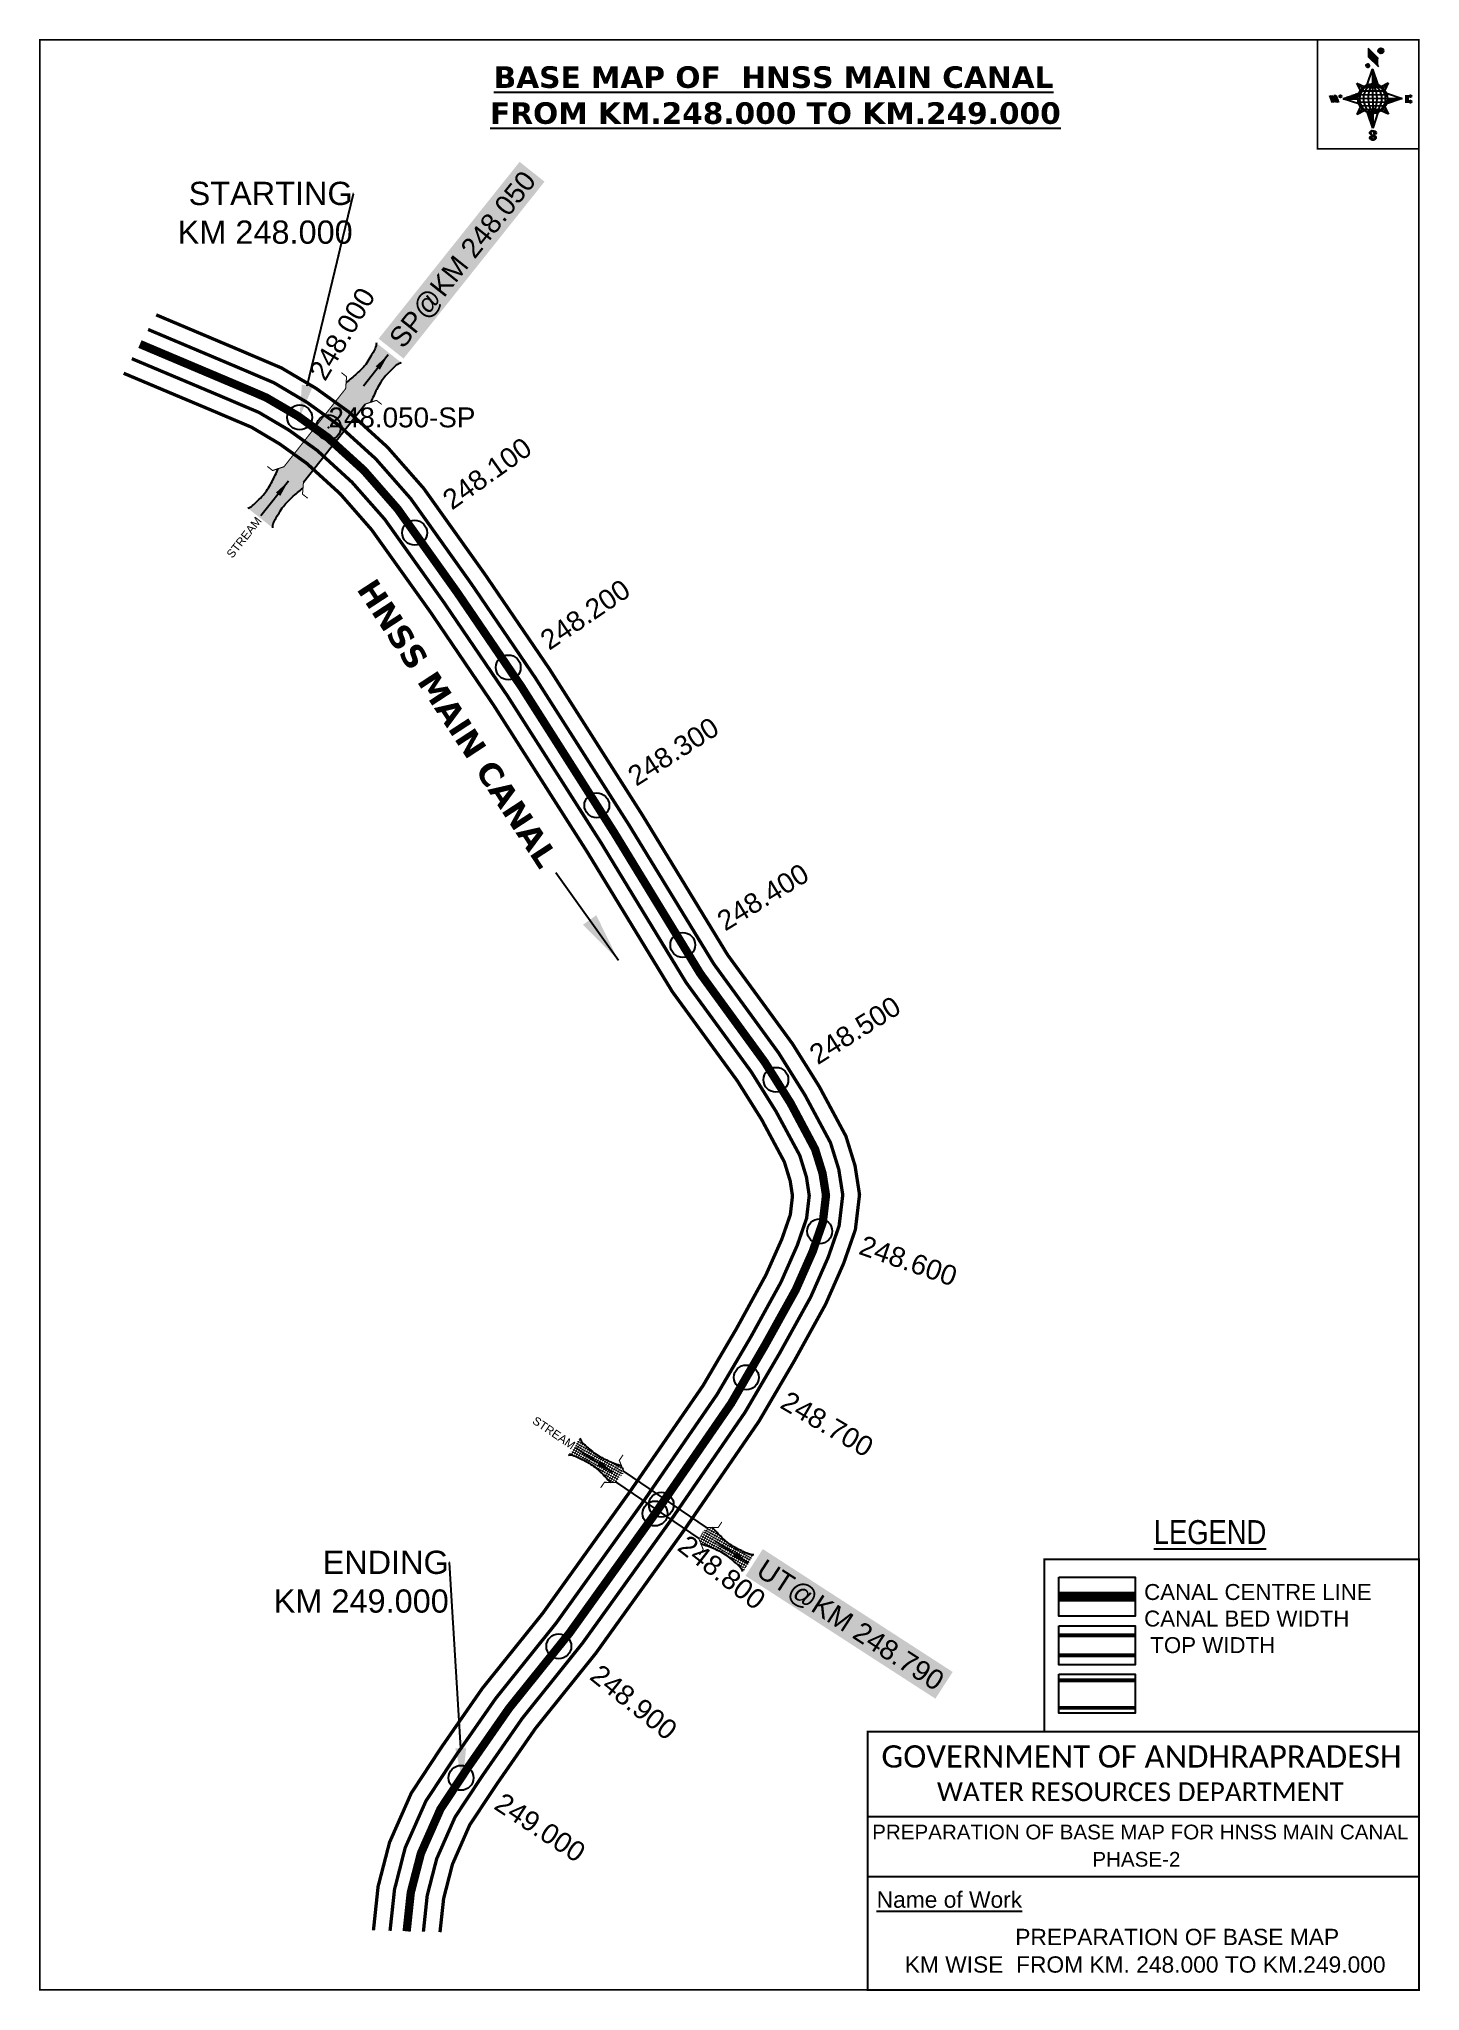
# Model space of a CAD drawing. Header units: inches. Extents: x 758781 to 759613, y 1616639 to 1617815.
import ezdxf
from ezdxf import colors
from ezdxf.entities.mleader import LeaderData, LeaderLine
from ezdxf.enums import TextEntityAlignment as Align
from ezdxf.math import Vec2, Vec3

# ---------------------------------------------------------------- set-up
doc = ezdxf.new("R2010")
doc.units = ezdxf.units.IN
doc.header["$LTSCALE"] = 15
doc.header["$MEASUREMENT"] = 0
doc.header["$PDMODE"] = 32
doc.header["$PDSIZE"] = 15
doc.linetypes.add('HIDDEN2', pattern=[0.1875, 0.125, -0.0625])
for name, color, linetype in [('AQUADUCT', 1, 'Continuous'), ('bord', 1, 'Continuous'), ('CANAL1', 7, 'Continuous'), ('CSMark', 72, 'Continuous'), ('DCBMS', 232, 'Continuous'), ('PAGE', 7, 'Continuous'), ('STRUCTURE', 5, 'Continuous'), ('TEXT', 6, 'Continuous')]:
    doc.layers.add(name, color=color, linetype=linetype)
doc.styles.add('ARIALN', font='ARIALN.TTF')
doc.styles.get("Standard").update_dxf_attribs({"font": 'arial.ttf'})
doc.dimstyles.get("Standard").update_dxf_attribs({"dimtxt": 20, "dimasz": 0.18, "dimexe": 0.18, "dimexo": 0.0625, "dimgap": 0.09, "dimtad": 0, "dimtih": 1, "dimtoh": 1, "dimdec": 4, "dimzin": 0, "dimdsep": 46, "dimtxsty": 'Standard', "dimcen": 0.09, "dimadec": 0, "dimazin": 0, "dimtfac": 1, "dimtdec": 4, "dimtofl": 0, "dimtmove": 0, "dimatfit": 3, "dimfxl": 1, "dimtolj": 1, "dimtzin": 0, "dimarcsym": 0})
pattern_1 = [(267.297113149, (-8720374.938, 50637915.138), (10.5367255337, -0.497431438), [])]
pattern_2 = [(357.297113149, (-8720374.938, 50637915.138), (0.497431438, 10.5367255337), [])]

# ---------------------------------------------------------------- blocks, each defined once
blk = doc.blocks.new('*X26')
at = {"color": 0, "linetype": 'Continuous'}
for p, q in [((6321.6, 240.5), (6322.3, 241.2)), ((6321.6, 240.3), (6322.3, 241)), ((6321.6, 240.1), (6322.3, 240.8)), ((6321.6, 239.9), (6322.4, 240.7)), ((6321.6, 239.8), (6322.4, 240.6)), ((6321.6, 239.6), (6322.5, 240.5)), ((6321.6, 239.4), (6322.5, 240.3)), ((6321.6, 239.2), (6322.6, 240.2)), ((6321.7, 239.1), (6322.6, 240.1)), ((6321.8, 240.8), (6322.4, 241.4)), ((6321.8, 239), (6322.7, 240)), ((6321.8, 239), (6322.8, 239.9)), ((6321.9, 238.9), (6322.9, 239.8)), ((6322, 238.8), (6323, 239.7)), ((6322.1, 241.3), (6322.4, 241.6)), ((6322.1, 238.7), (6323.1, 239.6)), ((6322.2, 238.6), (6323.1, 239.6)), ((6322.3, 238.5), (6323.2, 239.5)), ((6322.4, 238.5), (6323.3, 239.4)), ((6322.5, 238.4), (6323.4, 239.3)), ((6322.7, 238.4), (6323.6, 239.3)), ((6322.8, 238.3), (6323.7, 239.2)), ((6322.9, 238.3), (6323.8, 239.1)), ((6323.1, 238.2), (6323.9, 239.1)), ((6323.2, 238.2), (6324, 239)), ((6323.3, 238.2), (6324.2, 239)), ((6323.5, 238.1), (6324.3, 238.9)), ((6323.7, 238.1), (6324.4, 238.9)), ((6323.8, 238.1), (6324.6, 238.8)), ((6324.1, 238.2), (6324.7, 238.8)), ((6324.3, 238.3), (6324.9, 238.8)), ((6324.6, 238.3), (6325.1, 238.8)), ((6324.8, 238.4), (6325.2, 238.8)), ((6325.1, 238.5), (6325.4, 238.8)), ((6325.4, 238.6), (6325.6, 238.8))]:
    blk.add_line(p, q, dxfattribs=at)
blk = doc.blocks.new('*X25')
at = {"color": 0, "linetype": 'Continuous'}
for p, q in [((6324.4, 240.3), (6324.5, 240.4)), ((6324.6, 240.3), (6324.8, 240.5)), ((6324.7, 240.2), (6325, 240.5)), ((6324.8, 240.2), (6325.2, 240.6)), ((6325, 240.1), (6325.5, 240.6)), ((6325.1, 240.1), (6325.6, 240.6)), ((6325.2, 240), (6325.8, 240.6)), ((6325.3, 240), (6326, 240.6)), ((6325.4, 239.9), (6326.1, 240.6)), ((6325.5, 239.8), (6326.2, 240.5)), ((6325.6, 239.8), (6326.3, 240.5)), ((6325.7, 239.7), (6326.5, 240.4)), ((6325.9, 239.6), (6326.6, 240.3)), ((6326, 239.5), (6326.7, 240.3)), ((6326, 239.4), (6326.8, 240.2)), ((6326.1, 239.3), (6327, 240.2)), ((6326.2, 239.3), (6327.1, 240.1)), ((6326.3, 239.2), (6327.1, 240)), ((6326.4, 239.1), (6327.2, 239.9)), ((6326.5, 239), (6327.3, 239.8)), ((6326.5, 238.9), (6327.4, 239.7)), ((6326.6, 238.8), (6327.5, 239.6)), ((6326.7, 238.7), (6327.5, 239.5)), ((6326.8, 238.6), (6327.6, 239.4)), ((6326.8, 238.5), (6327.7, 239.3)), ((6326.8, 236.5), (6327.4, 237)), ((6326.9, 238.3), (6327.8, 239.2)), ((6326.9, 238.2), (6327.9, 239.1)), ((6326.9, 236.8), (6327.6, 237.4)), ((6327, 238.1), (6327.8, 239)), ((6327, 237.9), (6327.8, 238.8)), ((6327, 237.8), (6327.8, 238.6)), ((6327, 237.6), (6327.8, 238.4)), ((6327, 237.4), (6327.8, 238.2)), ((6327, 237.3), (6327.8, 238)), ((6327, 237.1), (6327.8, 237.9))]:
    blk.add_line(p, q, dxfattribs=at)
blk = doc.blocks.new('H')
at = {"layer": 'bord', "extrusion": (0.000427885, 0.004792, 0.999988)}
h = blk.add_hatch(dxfattribs=at)
h.set_pattern_fill('LINE', color=8, scale=84.387686, angle=-2.7029, style=0)
h.set_pattern_definition(pattern_2)
h.paths.add_polyline_path([(-492, 786, -0.090992), (-448, 775), (-486, 912)])
h = blk.add_hatch(dxfattribs=at)
h.set_pattern_fill('LINE', color=8, scale=84.387686, angle=-92.7029, style=0)
h.set_pattern_definition(pattern_1)
h.paths.add_polyline_path([(-625, 665, -0.090992), (-615, 710), (-751, 671)])
h = blk.add_hatch(dxfattribs=at)
h.set_pattern_fill('LINE', color=8, scale=84.387686, angle=-2.7029, style=0)
h.set_pattern_definition(pattern_2)
h.paths.add_polyline_path([(-504, 533, -0.090992), (-549, 543), (-510, 406)])
h = blk.add_hatch(dxfattribs=at)
h.set_pattern_fill('LINE', color=8, scale=84.387686, angle=-92.7029, style=0)
h.set_pattern_definition(pattern_1)
h.paths.add_polyline_path([(-246, 647), (-372, 653, -0.090992), (-382, 609)])
for p, q in [((-519, 1020, -1217), (-435, 927, -1216)), ((-516, 1087, -1217), (-432, 994, -1217)), ((-538, 774, -1216), (-487, 906, -1216)), ((-487, 906, -1216), (-493, 780, -1216)), ((-487, 906, -1216), (-448, 769, -1216)), ((-865, 701, -1215), (-847, 638, -1215)), ((-847, 700, -1215), (-829, 637, -1215)), ((-829, 699, -1215), (-811, 636, -1215)), ((-829, 699, -1215), (-811, 698, -1215)), ((-811, 698, -1215), (-794, 635, -1215)), ((-752, 665, -1215), (-615, 704, -1215)), ((-627, 794, -1216), (-567, 760, -1216)), ((-627, 794, -1216), (-584, 747, -1215)), ((-599, 731, -1215), (-627, 794, -1216)), ((-421, 753, -1216), (-359, 781, -1216)), ((-359, 781, -1216), (-405, 739, -1216)), ((-359, 781, -1216), (-392, 721, -1215)), ((-379, 693, -1215), (-246, 641, -1215)), ((-213, 669, -1215), (-217, 601, -1215)), ((-752, 665, -1215), (-625, 659, -1215)), ((-619, 614, -1215), (-752, 665, -1215)), ((-639, 526, -1214), (-606, 585, -1215)), ((-639, 526, -1214), (-593, 568, -1215)), ((-577, 553, -1215), (-639, 526, -1214)), ((-511, 400, -1214), (-549, 537, -1214)), ((-460, 533, -1215), (-511, 400, -1214)), ((-505, 527, -1214), (-511, 400, -1214)), ((-371, 513, -1214), (-431, 546, -1215)), ((-371, 513, -1214), (-414, 560, -1215)), ((-399, 576, -1215), (-371, 513, -1214)), ((-246, 641, -1215), (-383, 603, -1215)), ((-373, 647, -1215), (-246, 641, -1215)), ((-197, 600, -1215), (-194, 668, -1215))]:
    blk.add_line(p, q, dxfattribs=at)
at = {"layer": 'bord', "color": 8, "linetype": 'ByBlock', "extrusion": (0.000427885, 0.004792, 0.999988)}
for p, q in [((-375, 679, -1215), (-620, 691, -1215)), ((-386, 711, -1215), (-605, 722, -1215)), ((-411, 744, -1216), (-578, 752, -1216)), ((-493, 780, -1216), (-505, 527, -1214)), ((-373, 647, -1215), (-625, 659, -1215)), ((-378, 616, -1215), (-623, 628, -1215)), ((-392, 585, -1215), (-611, 595, -1215)), ((-420, 555, -1215), (-587, 562, -1215))]:
    blk.add_line(p, q, dxfattribs=at)
at = {"layer": 'bord', "extrusion": (0.000427885, 0.004792, 0.999988), "elevation": -1212}
for points, const_width in [([(-522, 960), (-516, 1093)], 1.61), ([(-434, 933), (-428, 1066)], 1.61), ([(-870, 707), (-846, 706)], 0.642), ([(-829, 643), (-821, 678)], 0.642), ([(-793, 641), (-782, 694)], 0.642), ([(-223, 676), (-174, 673)], 0.706), ([(-829, 643), (-855, 644)], 0.642), ([(-811, 642), (-784, 641)], 0.642), ([(-177, 605), (-226, 607)], 0.706), ([(-195, 645), (-185, 644)], 0.706)]:
    blk.add_lwpolyline(points, dxfattribs=dict(at, const_width=const_width))
for points, const_width in [([(-414, 1073, 1), (-398, 1058, 1)], 22.3), ([(-530, 950, 1), (-520, 939, 1)], 14.8), ([(-776, 697, 1), (-769, 690, 1)], 8.9), ([(-180, 618, 1), (-173, 611, 1)], 9.79), ([(-178, 667, 1), (-171, 660, 1)], 9.79), ([(-490, 362, 1), (-498, 369, 1)], 11.1), ([(-525, 322, 1), (-533, 329, 1)], 11.1)]:
    blk.add_lwpolyline(points, format="xyb", close=True, dxfattribs=dict(at, const_width=const_width))
for points in [[(-537, 317), (-531, 310), (-520, 307), (-505, 307), (-494, 310), (-486, 318), (-487, 326), (-491, 333), (-494, 336), (-503, 341), (-522, 347), (-530, 352), (-534, 355), (-537, 363), (-537, 373), (-530, 381), (-520, 384), (-504, 384), (-493, 380), (-487, 373)], [(-522, 348), (-526, 354), (-528, 361), (-528, 371), (-526, 375), (-521, 381), (-515, 384)], [(-505, 307), (-499, 312), (-497, 319), (-497, 327), (-501, 335), (-509, 343)]]:
    blk.add_lwpolyline(points, dxfattribs=at)
at = {"layer": 'bord', "extrusion": (0.000427885, 0.004792, 0.999988)}
for centre, radius in [((-406, 1065, -1212), 22.3), ((-525, 944, -1212), 14.8), ((-773, 694, -1212), 8.9), ((-498, 659, -1212), 127), ((-177, 615, -1212), 9.79), ((-174, 663, -1212), 9.79), ((-494, 365, -1212), 11.1), ((-529, 325, -1212), 11.1)]:
    blk.add_circle(centre, radius, dxfattribs=at)
at = {"layer": 'bord', "color": 8, "linetype": 'ByBlock', "extrusion": (0.000427885, 0.004792, 0.999988)}
for centre, radius, start, end in [((-482, 658, -1212), 128, 94.9254, 259.6691), ((-437, 656, -1212), 141, 113.2864, 241.308), ((-316, 651, -1212), 222, 142.5892, 212.0053), ((-560, 662, -1212), 141, 293.2864, 61.308), ((-681, 668, -1212), 222, 322.5892, 32.0053), ((-515, 660, -1212), 128, 274.9254, 79.6691)]:
    blk.add_arc(centre, radius, start, end, dxfattribs=at)
at = {"layer": 'bord', "extrusion": (0.000427885, 0.004792, 0.999988)}
for points in [[(-516, 1093, -1212), (-431, 1000, -1212), (-519, 1026, -1212), (-434, 933, -1212)], [(-864, 707, -1212), (-846, 706, -1212), (-846, 644, -1212), (-829, 643, -1212)], [(-829, 705, -1212), (-811, 704, -1212), (-811, 642, -1212), (-793, 641, -1212)], [(-193, 674, -1212), (-197, 606, -1212), (-213, 675, -1212), (-216, 607, -1212)]]:
    blk.add_solid(points, dxfattribs=at)
at = {"layer": 'bord', "extrusion": (0.000427885, 0.004792, 0.999988), "xscale": 7.977342409717546, "yscale": 7.977342408231451, "zscale": 7.977342408476333, "rotation": 138.0840426661453}
for name, p in [('*X25', (38301, -31929, -1212)), ('*X26', (38314, -31951, -1212))]:
    blk.add_blockref(name, p, dxfattribs=at)
blk = doc.blocks.new('UT')
at = {"layer": 'STRUCTURE'}
h = blk.add_hatch(dxfattribs=at)
h.set_pattern_fill('DASH', color=150, scale=8, angle=-39.6278, style=0)
h.set_pattern_definition([(320.372247933, (-4370.464, -6260.8811), (1.40800153113, 0.132407282), [1, -1])])
h.paths.add_polyline_path([(765163, 1700681.9), (765165.6, 1700680.6), (765167.2, 1700680.3), (765169.1, 1700680), (765172.4, 1700679.6), (765176.4, 1700679.3), (765179.5, 1700679.5), (765183.1, 1700679.9), (765187.7, 1700680.9), (765188.9, 1700681.2), (765193.1, 1700682.2), (765196.1, 1700680.2), (765196.1, 1700672.2), (765193.1, 1700670.2), (765190.5, 1700670.8), (765188.1, 1700671.3), (765185.5, 1700671.8), (765183.6, 1700672.1), (765181, 1700672.5), (765180.3, 1700672.5), (765178.5, 1700672.6), (765176.7, 1700672.6), (765174.6, 1700672.5), (765172.5, 1700672.3), (765170.4, 1700672), (765168.5, 1700671.7), (765166.1, 1700671.2), (765165, 1700670.8), (765163, 1700669.7)])
h.paths.add_polyline_path([(765259.1, 1700682.2), (765256.1, 1700680.2), (765256.1, 1700672.2), (765259.1, 1700670.2), (765261.9, 1700671), (765264.4, 1700671.6), (765266.4, 1700672), (765269.1, 1700672.5), (765272.7, 1700673), (765276.1, 1700673.1), (765278.6, 1700672.9), (765281.2, 1700672.7), (765283.9, 1700672.3), (765286.4, 1700671.9), (765288, 1700671.3), (765289.2, 1700670.6), (765289.1, 1700682.7), (765287.6, 1700681.8), (765285.7, 1700681.2), (765283, 1700680.7), (765281.2, 1700680.4), (765276.7, 1700679.9), (765272.7, 1700679.9), (765268.7, 1700680.3), (765264.8, 1700681), (765261.2, 1700681.7)])
at = {"layer": 'STRUCTURE', "color": 150, "const_width": 0.628}
for points in [[(765190.1, 1700688.2), (765190.1, 1700684.2), (765196.1, 1700680.2), (765256.1, 1700680.2), (765262.1, 1700684.2), (765262.1, 1700688.2)], [(765190.1, 1700664.2), (765190.1, 1700668.2), (765196.1, 1700672.2), (765256.1, 1700672.2), (765262.1, 1700668.2), (765262.1, 1700664.2)]]:
    blk.add_lwpolyline(points, dxfattribs=at)
at = {"layer": 'STRUCTURE', "color": 150}
for points in [[(765196.1, 1700680.2), (765256.1, 1700680.2)], [(765196.1, 1700672.2), (765256.1, 1700672.2)], [(765196.1, 1700672.2), (765256.1, 1700672.2)]]:
    blk.add_lwpolyline(points, dxfattribs=at)
at = {"layer": 'STRUCTURE', "color": 0}
blk.add_circle((765226.1, 1700676.2), 1.89, dxfattribs=at)
at = {"layer": 'STRUCTURE', "color": 150}
for points in [[(765163, 1700681.9), (765164.4, 1700681.1), (765167.9, 1700680.2), (765171.2, 1700679.8), (765176.1, 1700679.4), (765184.7, 1700680.3), (765193.1, 1700682.2)], [(765289.1, 1700682.7), (765287.8, 1700681.9), (765284.3, 1700680.9), (765280.9, 1700680.4), (765276.1, 1700679.8), (765267.4, 1700680.5), (765259.1, 1700682.2)], [(765163, 1700669.7), (765164.3, 1700670.6), (765167.8, 1700671.6), (765171.2, 1700672.1), (765176, 1700672.6), (765184.7, 1700672), (765193.1, 1700670.2)], [(765289.2, 1700670.6), (765287.8, 1700671.4), (765284.2, 1700672.3), (765280.9, 1700672.7), (765276.1, 1700673.1), (765267.4, 1700672.2), (765259.1, 1700670.2)]]:
    blk.add_spline(points, degree=3, dxfattribs=at)
at = {"layer": 'STRUCTURE', "color": 0}
blk.add_text('STREAM', height=5, dxfattribs=at).set_placement((765148.2, 1700675.8), align=Align.MIDDLE_CENTER)
for points in [[(765190.9, 1700676), (765164.2, 1700675.8)], [(765289.3, 1700676.7), (765265.4, 1700676.4)]]:
    blk.add_leader(points, dimstyle='Standard', override={"dimasz": 10, "dimgap": 0.09, "dimtad": 0}, dxfattribs=at)
blk = doc.blocks.new('SP')
at = {"layer": 'STRUCTURE'}
h = blk.add_hatch(dxfattribs=at)
h.set_pattern_fill('DASH', color=256, scale=8, style=0)
edge = h.paths.add_edge_path()
edge.add_spline(control_points=[(769825.7, 1706742.1), (769825.3, 1706741.8), (769823.8, 1706740.8), (769820.9, 1706740.3), (769817, 1706739.7), (769811.4, 1706738.9), (769804, 1706739.7), (769798.4, 1706741), (769795.6, 1706741.6)], knot_values=[0, 0, 0, 0, 1.613557, 5.24513, 8.624976, 13.470124, 22.190216, 30.746377, 30.746377, 30.746377, 30.746377], degree=3, periodic=0)
edge.add_line((769795.6, 1706741.6), (769792.6, 1706739.6))
edge.add_line((769792.6, 1706739.6), (769732.6, 1706739.6))
edge.add_line((769732.6, 1706739.6), (769729.6, 1706741.6))
edge.add_spline(control_points=[(769729.6, 1706741.6), (769726.9, 1706740.9), (769721.3, 1706739.5), (769713.9, 1706738.5), (769708.3, 1706739.1), (769704.4, 1706739.6), (769701.5, 1706740), (769700, 1706741), (769699.5, 1706741.3)], knot_values=[0, 0, 0, 0, 8.556161, 17.276253, 22.121402, 25.501247, 29.13282, 30.746377, 30.746377, 30.746377, 30.746377], degree=3, periodic=0)
edge.add_line((769699.5, 1706741.3), (769699.5, 1706722.1))
edge.add_spline(control_points=[(769699.5, 1706722.1), (769700, 1706722.4), (769701.4, 1706723.4), (769704.3, 1706724), (769708.2, 1706724.5), (769713.8, 1706725.3), (769721.2, 1706724.5), (769726.8, 1706723.3), (769729.6, 1706722.6)], knot_values=[0, 0, 0, 0, 1.613557, 5.24513, 8.624976, 13.470124, 22.190216, 30.746377, 30.746377, 30.746377, 30.746377], degree=3, periodic=0)
edge.add_line((769729.6, 1706722.6), (769732.6, 1706724.6))
edge.add_line((769732.6, 1706724.6), (769792.6, 1706724.6))
edge.add_line((769792.6, 1706724.6), (769795.6, 1706722.6))
edge.add_spline(control_points=[(769795.6, 1706722.6), (769798.4, 1706723.3), (769803.9, 1706724.8), (769811.3, 1706725.8), (769817, 1706725.1), (769820.9, 1706724.7), (769823.8, 1706724.2), (769825.2, 1706723.3), (769825.7, 1706723)], knot_values=[0, 0, 0, 0, 8.556161, 17.276253, 22.121402, 25.501247, 29.13282, 30.746377, 30.746377, 30.746377, 30.746377], degree=3, periodic=0)
edge.add_line((769825.7, 1706723), (769825.7, 1706742.1))
h.paths.add_polyline_path([(769764.2, 1706732.1, -1), (769761.1, 1706732.1, -1)], flags=0)
h.paths.add_polyline_path([(769761.1, 1706732.1, 1), (769764.2, 1706732.1, 1)], flags=16)
at = {"layer": 'STRUCTURE', "const_width": 0.628}
for points in [[(769726.6, 1706747.6), (769726.6, 1706743.6), (769732.6, 1706739.6), (769792.6, 1706739.6), (769798.6, 1706743.6), (769798.6, 1706747.6)], [(769726.6, 1706716.6), (769726.6, 1706720.6), (769732.6, 1706724.6), (769792.6, 1706724.6), (769798.6, 1706720.6), (769798.6, 1706716.6)]]:
    blk.add_lwpolyline(points, dxfattribs=at)
at = {"layer": 'STRUCTURE', "color": 3}
blk.add_lwpolyline([(769732.6, 1706724.6), (769792.6, 1706724.6)], dxfattribs=at)
blk.add_lwpolyline([(769732.6, 1706724.6), (769792.6, 1706724.6)], dxfattribs=at)
at = {"layer": 'STRUCTURE', "color": 0}
blk.add_circle((769762.6, 1706732.1), 1.55, dxfattribs=at)
at = {"layer": 'STRUCTURE'}
for points in [[(769699.5, 1706741.3), (769700.9, 1706740.5), (769704.4, 1706739.6), (769707.8, 1706739.2), (769712.6, 1706738.8), (769721.3, 1706739.7), (769729.6, 1706741.6)], [(769825.7, 1706742.1), (769824.3, 1706741.3), (769820.8, 1706740.3), (769817.5, 1706739.8), (769812.7, 1706739.2), (769804, 1706739.9), (769795.6, 1706741.6)], [(769699.5, 1706722.1), (769700.9, 1706723), (769704.4, 1706724), (769707.7, 1706724.5), (769712.5, 1706725), (769721.2, 1706724.4), (769729.6, 1706722.6)], [(769825.7, 1706723), (769824.3, 1706723.8), (769820.8, 1706724.7), (769817.4, 1706725.1), (769812.6, 1706725.5), (769803.9, 1706724.6), (769795.6, 1706722.6)]]:
    blk.add_spline(points, degree=3, dxfattribs=at)
at = {"layer": 'STRUCTURE', "color": 0}
blk.add_text('STREAM', height=5, dxfattribs=at).set_placement((769684.3, 1706732.1), align=Align.MIDDLE_CENTER)
for points in [[(769727.4, 1706732.1), (769700.8, 1706732.1)], [(769824.4, 1706732.1), (769800.5, 1706732.1)]]:
    blk.add_leader(points, dimstyle='Standard', override={"dimasz": 10, "dimgap": 0.09, "dimtad": 0}, dxfattribs=at)

msp = doc.modelspace()

# ---------------------------------------------------------------- linework, layer by layer
at = {"layer": 'CANAL1', "color": 5, "const_width": 2}
for points in [[(758846.3, 1617640), (758898.4, 1617618), (758922.1, 1617607.9), (758942, 1617596.1), (758960.8, 1617582.6), (758983.5, 1617562), (759004.6, 1617538), (759041.1, 1617486.7), (759079.6, 1617430.1), (759136, 1617341.5), (759187.2, 1617257.6), (759226.3, 1617203.9), (759242, 1617178.8), (759257.5, 1617149.9), (759262.5, 1617133.8), (759264.9, 1617118.4), (759262.7, 1617099.8), (759256.1, 1617080.8), (759245.6, 1617056.9), (759226.9, 1617023.1), (759206, 1616987.4), (759161.4, 1616922.5), (759108.1, 1616848.3), (759071.8, 1616803), (759047.9, 1616768.6), (759031.3, 1616743.5), (759020.2, 1616718.3), (759014.5, 1616696.2), (759012.2, 1616674.4)], [(758836.5, 1617622.4), (758890.6, 1617599.6), (758913.1, 1617590), (758931.1, 1617579.4), (758948.2, 1617567.1), (758969.2, 1617547.9), (758988.9, 1617525.6), (759024.7, 1617475.3), (759062.9, 1617419.1), (759119.1, 1617330.9), (759170.5, 1617246.4), (759209.7, 1617192.7), (759224.7, 1617168.7), (759239, 1617142.2), (759243, 1617129.2), (759244.7, 1617118), (759243.1, 1617104.3), (759237.5, 1617088.1), (759227.6, 1617065.7), (759209.6, 1617033), (759189.1, 1616998.1), (759145, 1616934), (759092.2, 1616860.4), (759055.8, 1616815), (759031.3, 1616779.8), (759013.7, 1616753.1), (759001.2, 1616724.9), (758994.8, 1616699.8), (758992.1, 1616674.9)]]:
    msp.add_lwpolyline(points, dxfattribs=at)
at = {"layer": 'CANAL1', "color": 200, "const_width": 2}
for points in [[(758851.2, 1617648.8), (758902.3, 1617627.2), (758926.7, 1617616.8), (758947.5, 1617604.5), (758967.1, 1617590.4), (758990.6, 1617569), (759012.4, 1617544.2), (759049.3, 1617492.4), (759088, 1617435.6), (759144.5, 1617346.8), (759195.5, 1617263.1), (759234.6, 1617209.5), (759250.7, 1617183.8), (759266.8, 1617153.8), (759272.3, 1617136), (759275, 1617118.6), (759272.5, 1617097.5), (759265.4, 1617077.1), (759254.5, 1617052.4), (759235.6, 1617018.2), (759214.4, 1616982), (759169.6, 1616916.8), (759116.1, 1616842.2), (759079.8, 1616797), (759056.2, 1616763), (759040.1, 1616738.7), (759029.7, 1616715), (759024.4, 1616694.4), (759022.2, 1616674.1)], [(758831.6, 1617613.6), (758886.7, 1617590.4), (758908.6, 1617581.1), (758925.6, 1617571), (758941.9, 1617559.3), (758962.1, 1617540.9), (758981, 1617519.3), (759016.5, 1617469.6), (759054.5, 1617413.6), (759110.6, 1617325.6), (759162.2, 1617240.9), (759201.4, 1617187.1), (759216.1, 1617163.7), (759229.7, 1617138.3), (759233.2, 1617126.9), (759234.6, 1617117.8), (759233.3, 1617106.5), (759228.2, 1617091.8), (759218.6, 1617070.2), (759200.9, 1617037.9), (759180.7, 1617003.5), (759136.8, 1616939.8), (759084.2, 1616866.4), (759047.7, 1616821), (759023, 1616785.4), (759004.9, 1616757.9), (758991.8, 1616728.2), (758984.9, 1616701.6), (758982.1, 1616675.2)]]:
    msp.add_lwpolyline(points, dxfattribs=at)
at = {"layer": 'CANAL1', "color": 1, "linetype": 'HIDDEN2', "ltscale": 8, "const_width": 5}
msp.add_lwpolyline([(758841.4, 1617631.2), (758910, 1617602.2), (758917.6, 1617598.9), (758936.6, 1617587.8), (758952.7, 1617576.2), (758954.5, 1617574.9), (758976.4, 1617555), (758996.7, 1617531.8), (759032.9, 1617481), (759071.3, 1617424.6), (759127.5, 1617336.2), (759178.9, 1617252), (759218, 1617198.3), (759233.4, 1617173.8), (759248.2, 1617146), (759252.7, 1617131.5), (759254.8, 1617118.2), (759252.9, 1617102), (759246.8, 1617084.4), (759236.6, 1617061.3), (759218.2, 1617028.1), (759197.6, 1616992.7), (759155.7, 1616932), (759153.2, 1616928.3), (759149.8, 1616923.5), (759100.2, 1616854.3), (759063.8, 1616809), (759039.6, 1616774.2), (759022.5, 1616748.3), (759010.7, 1616721.6), (759004.6, 1616698), (759002.1, 1616674.6)], dxfattribs=at)
at = {"layer": 'CANAL1', "color": 1, "linetype": 'HIDDEN2', "ltscale": 100, "const_width": 6, "elevation": -0.4}
msp.add_lwpolyline([(759441.1, 1616876.3), (759395.1, 1616876.3)], dxfattribs=at)
at = {"layer": 'CANAL1', "color": 5, "const_width": 2.4, "elevation": -0.4}
for points in [[(759441.1, 1616853), (759395.1, 1616853)], [(759441.1, 1616841), (759395.1, 1616841)]]:
    msp.add_lwpolyline(points, dxfattribs=at)
at = {"layer": 'CANAL1', "color": 200, "const_width": 2.4, "elevation": -0.4}
for points in [[(759441.1, 1616825.8), (759395.1, 1616825.8)], [(759441.1, 1616809.3), (759395.1, 1616809.3)]]:
    msp.add_lwpolyline(points, dxfattribs=at)
at = {"layer": 'CSMark', "color": 3}
for p in [(758937.6, 1617587), (759006.9, 1617517.5), (759063.3, 1617436.3), (759116.7, 1617353.2), (759168.5, 1617269.1), (759224.6, 1617187.8), (759251, 1617096.5), (759206.8, 1617008.4), (759155.5, 1616931.7), (759151.8, 1616926.4), (759093.8, 1616846.4), (759034.9, 1616767.1)]:
    msp.add_point(p, dxfattribs=at)
at = {"layer": 'CSMark', "color": 2}
msp.add_point((758955, 1617581), dxfattribs=at)
at = {"layer": 'PAGE', "const_width": 1}
msp.add_lwpolyline([(759612.1, 1616639.3), (759612.1, 1617814.5), (758781.1, 1617814.5), (758781.1, 1616639.3), (759612.1, 1616639.3)], dxfattribs=at)
at = {"layer": 'PAGE'}
for points, const_width in [([(759612.1, 1617814.5), (759551, 1617814.5), (759551, 1617748.8), (759612.1, 1617748.8)], 1), ([(759386.3, 1616898.7), (759612.1, 1616898.7), (759612.1, 1616794.9), (759386.3, 1616794.9)], 1.2), ([(759280, 1616794.9), (759612.1, 1616794.9), (759612.1, 1616639.3), (759280, 1616639.3)], 1.2)]:
    msp.add_lwpolyline(points, close=True, dxfattribs=dict(at, const_width=const_width))
at = {"layer": 'PAGE', "elevation": -0.4}
for points in [[(759395.1, 1616888), (759441.1, 1616888), (759441.1, 1616864.5), (759395.1, 1616864.5)], [(759395.1, 1616858.8), (759441.1, 1616858.8), (759441.1, 1616835.3), (759395.1, 1616835.3)], [(759395.1, 1616829.5), (759441.1, 1616829.5), (759441.1, 1616806), (759395.1, 1616806)]]:
    msp.add_lwpolyline(points, close=True, dxfattribs=at)
at = {"layer": 'PAGE'}
for points in [[(759280, 1616743.9), (759612.1, 1616743.9)], [(759280, 1616707.6), (759612.1, 1616707.6)]]:
    msp.add_lwpolyline(points, dxfattribs=at)

# ---------------------------------------------------------------- block references
at = {"layer": 'AQUADUCT', "color": 1, "xscale": 0.0703495379661093, "yscale": 0.07034953800030053, "zscale": 0.07034953795990817, "rotation": 3.078330607406165}
msp.add_blockref('H', (759621.7, 1617735.1, 85.4), dxfattribs=at)
at = {"layer": 'STRUCTURE', "color": 0}
for name, p, rotation in [('SP', (1621525.8, -44180.9), 51.70871805209807), ('UT', (-829243.5, 639762.7), 325.8250127512163)]:
    msp.add_blockref(name, p, dxfattribs=dict(at, rotation=rotation))

# ---------------------------------------------------------------- texts
at = {"layer": 'CANAL1', "insert": (758982.8, 1617492), "char_height": 14, "width": 205.129, "attachment_point": 1, "rotation": 303.1801}
msp.add_mtext('\\pi0.96322;{\\fVerdana|b1|i0|c0|p34;HNSS MAIN CANAL}', dxfattribs=at)
at = {"layer": 'CSMark', "color": 3}
for s, rotation, p in [('248.000', 59.4546, (758947.8, 1617611.3)), ('248.800', 322.0726, (759168.2, 1616909.6))]:
    msp.add_text(s, height=12, rotation=rotation, dxfattribs=at).set_placement(p, align=Align.MIDDLE_LEFT)
at = {"layer": 'CSMark', "color": 2}
msp.add_text('248.050-SP', height=12, dxfattribs=at).set_placement((758955, 1617581))
at = {"layer": 'CSMark', "color": 1}
for s, rotation, p in [('248.100', 35.459, (759025.9, 1617535.7)), ('248.200', 34.2091, (759084.6, 1617451.2)), ('248.300', 32.4972, (759137.2, 1617369.4)), ('248.400', 31.3604, (759190.9, 1617282.2)), ('248.500', 32.1339, (759246.6, 1617201.6)), ('248.600', 340.8003, (759275.8, 1617088.7)), ('248.700', 329.6462, (759229.4, 1616995.7)), ('248.900', 321.2427, (759115.4, 1616831.7)), ('249.000', 326.6241, (759057.3, 1616753.9))]:
    msp.add_text(s, height=12, rotation=rotation, dxfattribs=at).set_placement(p, align=Align.MIDDLE_LEFT)
at = {"layer": 'PAGE', "extrusion": (0.000201441, 0.004807, 0.999988), "style": 'ARIALN'}
msp.add_text('%%ULEGEND', height=14.4, rotation=359.9999, dxfattribs=at).set_placement((759486.2, 1616895.8, 7925.2), align=Align.MIDDLE)
at = {"layer": 'PAGE', "extrusion": (0.000201441, 0.004807, 0.999988)}
for s, height, p in [('PREPARATION OF BASE MAP FOR HNSS MAIN CANAL', 8.878, (759282.6, 1616710.6, 7924.3)), ('%%UName of Work', 9.822, (759285.3, 1616669.4, 7923))]:
    msp.add_text(s, height=height, rotation=359.9999, dxfattribs=at).set_placement(p)
for s, height, p in [('PHASE-2', 8.88, (759441.8, 1616698.6, 7924.2)), ('PREPARATION OF BASE MAP', 9.822, (759466.4, 1616651.8, 7923)), ('KM WISE  FROM KM. 248.000 TO KM.249.000', 9.822, (759447.1, 1616635.2, 7923))]:
    msp.add_text(s, height=height, rotation=359.9999, dxfattribs=at).set_placement(p, align=Align.MIDDLE_CENTER)
at = {"layer": 'PAGE', "extrusion": (0.000201441, 0.004807, 0.999988), "attachment_point": 1, "text_direction": (1, -1e-06, -0.000201)}
for s, insert, char_height, width in [('CANAL CENTRE LINE CANAL BED WIDTH {\\H2.3717x; }\\P TOP WIDTH{\\H1.9152x; }', (759446.5, 1616883.9, -0.4), 9.6, 168.926), ('\\pi3.5885;{\\fCalibri|b0|i0|c0|p34;\\H1.3333x;GOVERNMENT OF ANDHRAPRADESH\\P\\pi37.073;\\H0.83998x;WATER RESOURCES DEPARTMENT}', (759284.6, 1616786.7, -1.3), 10.059, 321.276)]:
    msp.add_mtext(s, dxfattribs=dict(at, insert=insert, char_height=char_height, width=width))
at = {"layer": 'STRUCTURE', "color": 5, "char_height": 12, "attachment_point": 1, "bg_fill": 1, "box_fill_scale": 1.3, "bg_fill_color": 7, "bg_fill_true_color": 16777215, "bg_fill_transparency": 4390977}
for s, insert, width, rotation in [('\\pi0.43653;SP@KM 248.050', (758990.3, 1617635), 129.1, 51.4552), ('\\pi0.71894;UT@KM 248.790', (759217.8, 1616900), 129.083, 327.0863)]:
    msp.add_mtext(s, dxfattribs=dict(at, insert=insert, width=width, rotation=rotation))
at = {"layer": 'TEXT', "color": 1, "insert": (759032.8, 1617798.6), "char_height": 13, "width": 379.826, "attachment_point": 1}
msp.add_mtext('\\pi21.755;{\\fVerdana|b1|i0|c0|p34;\\LBASE MAP OF  HNSS MAIN CANAL \\P\\pi19.564;FROM KM.248.000 TO KM.249.000}', dxfattribs=at)

# ---------------------------------------------------------------- leaders
at = {"layer": 'CANAL1'}
msp.add_leader([(759129.8, 1617259.7), (759092, 1617312.6)], dimstyle='Standard', override={"dimasz": 30, "dimgap": 0.09, "dimtad": 0}, dxfattribs=at)

# ---------------------------------------------------------------- next in the draw order: leaders
at = {"layer": 'DCBMS', "color": 5}
ml = msp.add_multileader_mtext('Standard', dxfattribs=at)
ml.set_content('STARTING  \\PKM 248.000', color=5)
ml.set_leader_properties()
ml.build(insert=Vec2(0, 0))
ml.multileader.update_dxf_attribs({"dogleg_length": 0.36, "arrow_head_size": 20})
ctx = ml.context
ctx.base_point, ctx.char_height, ctx.arrow_head_size, ctx.landing_gap_size, ctx.plane_origin = Vec3(758866.4, 1617721.8), 14, 20, 0.09, Vec3(759010.1, 1617934.2)
ctx.text_align_type = 2
notes = []
notes.append((ctx, [(0, (1, 1, 0), (758970.1, 1617721.8), (-1, 0), 0.36, [(0, [(758937.5, 1617586.6)], 0, [])])]))
ctx.mtext.insert, ctx.mtext.width, ctx.mtext.alignment, ctx.mtext.flow_direction = Vec3(758969.6, 1617729), 109.049, 3, 5
ctx.mtext.has_bg_fill, ctx.mtext.bg_color, ctx.mtext.bg_scale_factor, ctx.mtext.bg_transparency, ctx.mtext.use_window_bg_color = 1, -1027028792, 1.5, 0, 1
ml = msp.add_multileader_mtext('Standard', dxfattribs=at)
ml.set_content('ENDING \\PKM 249.000', color=5)
ml.set_leader_properties()
ml.build(insert=Vec2(0, 0))
ml.multileader.update_dxf_attribs({"dogleg_length": 0.36, "arrow_head_size": 20})
ctx = ml.context
ctx.base_point, ctx.char_height, ctx.arrow_head_size, ctx.landing_gap_size, ctx.plane_origin = Vec3(758924.3, 1616896.9), 14, 20, 0.09, Vec3(759068, 1617109.3)
ctx.text_align_type = 2
notes.append((ctx, [(0, (1, 1, 0), (759028, 1616896.9), (-1, 0), 0.36, [(0, [(759035.9, 1616765.1)], 0, [])])]))
ctx.mtext.insert, ctx.mtext.width, ctx.mtext.alignment, ctx.mtext.flow_direction = Vec3(759027.5, 1616904), 109.049, 3, 5
ctx.mtext.has_bg_fill, ctx.mtext.bg_color, ctx.mtext.bg_scale_factor, ctx.mtext.bg_transparency, ctx.mtext.use_window_bg_color = 1, -1027028792, 1.5, 0, 1
for ctx, leaders in notes:
    for number, flags, end, landing, length, lines in leaders:
        leader = LeaderData()
        leader.index, (leader.has_last_leader_line, leader.has_dogleg_vector, leader.attachment_direction) = number, flags
        leader.last_leader_point, leader.dogleg_vector, leader.dogleg_length = Vec3(end), Vec3(landing), length
        for number, points, colour, breaks in lines:
            line = LeaderLine()
            line.index, line.vertices, line.color, line.breaks = number, Vec3.list(points), colors.encode_raw_color(colour), breaks
            leader.lines.append(line)
        ctx.leaders.append(leader)

doc.saveas('drawing.dxf')
